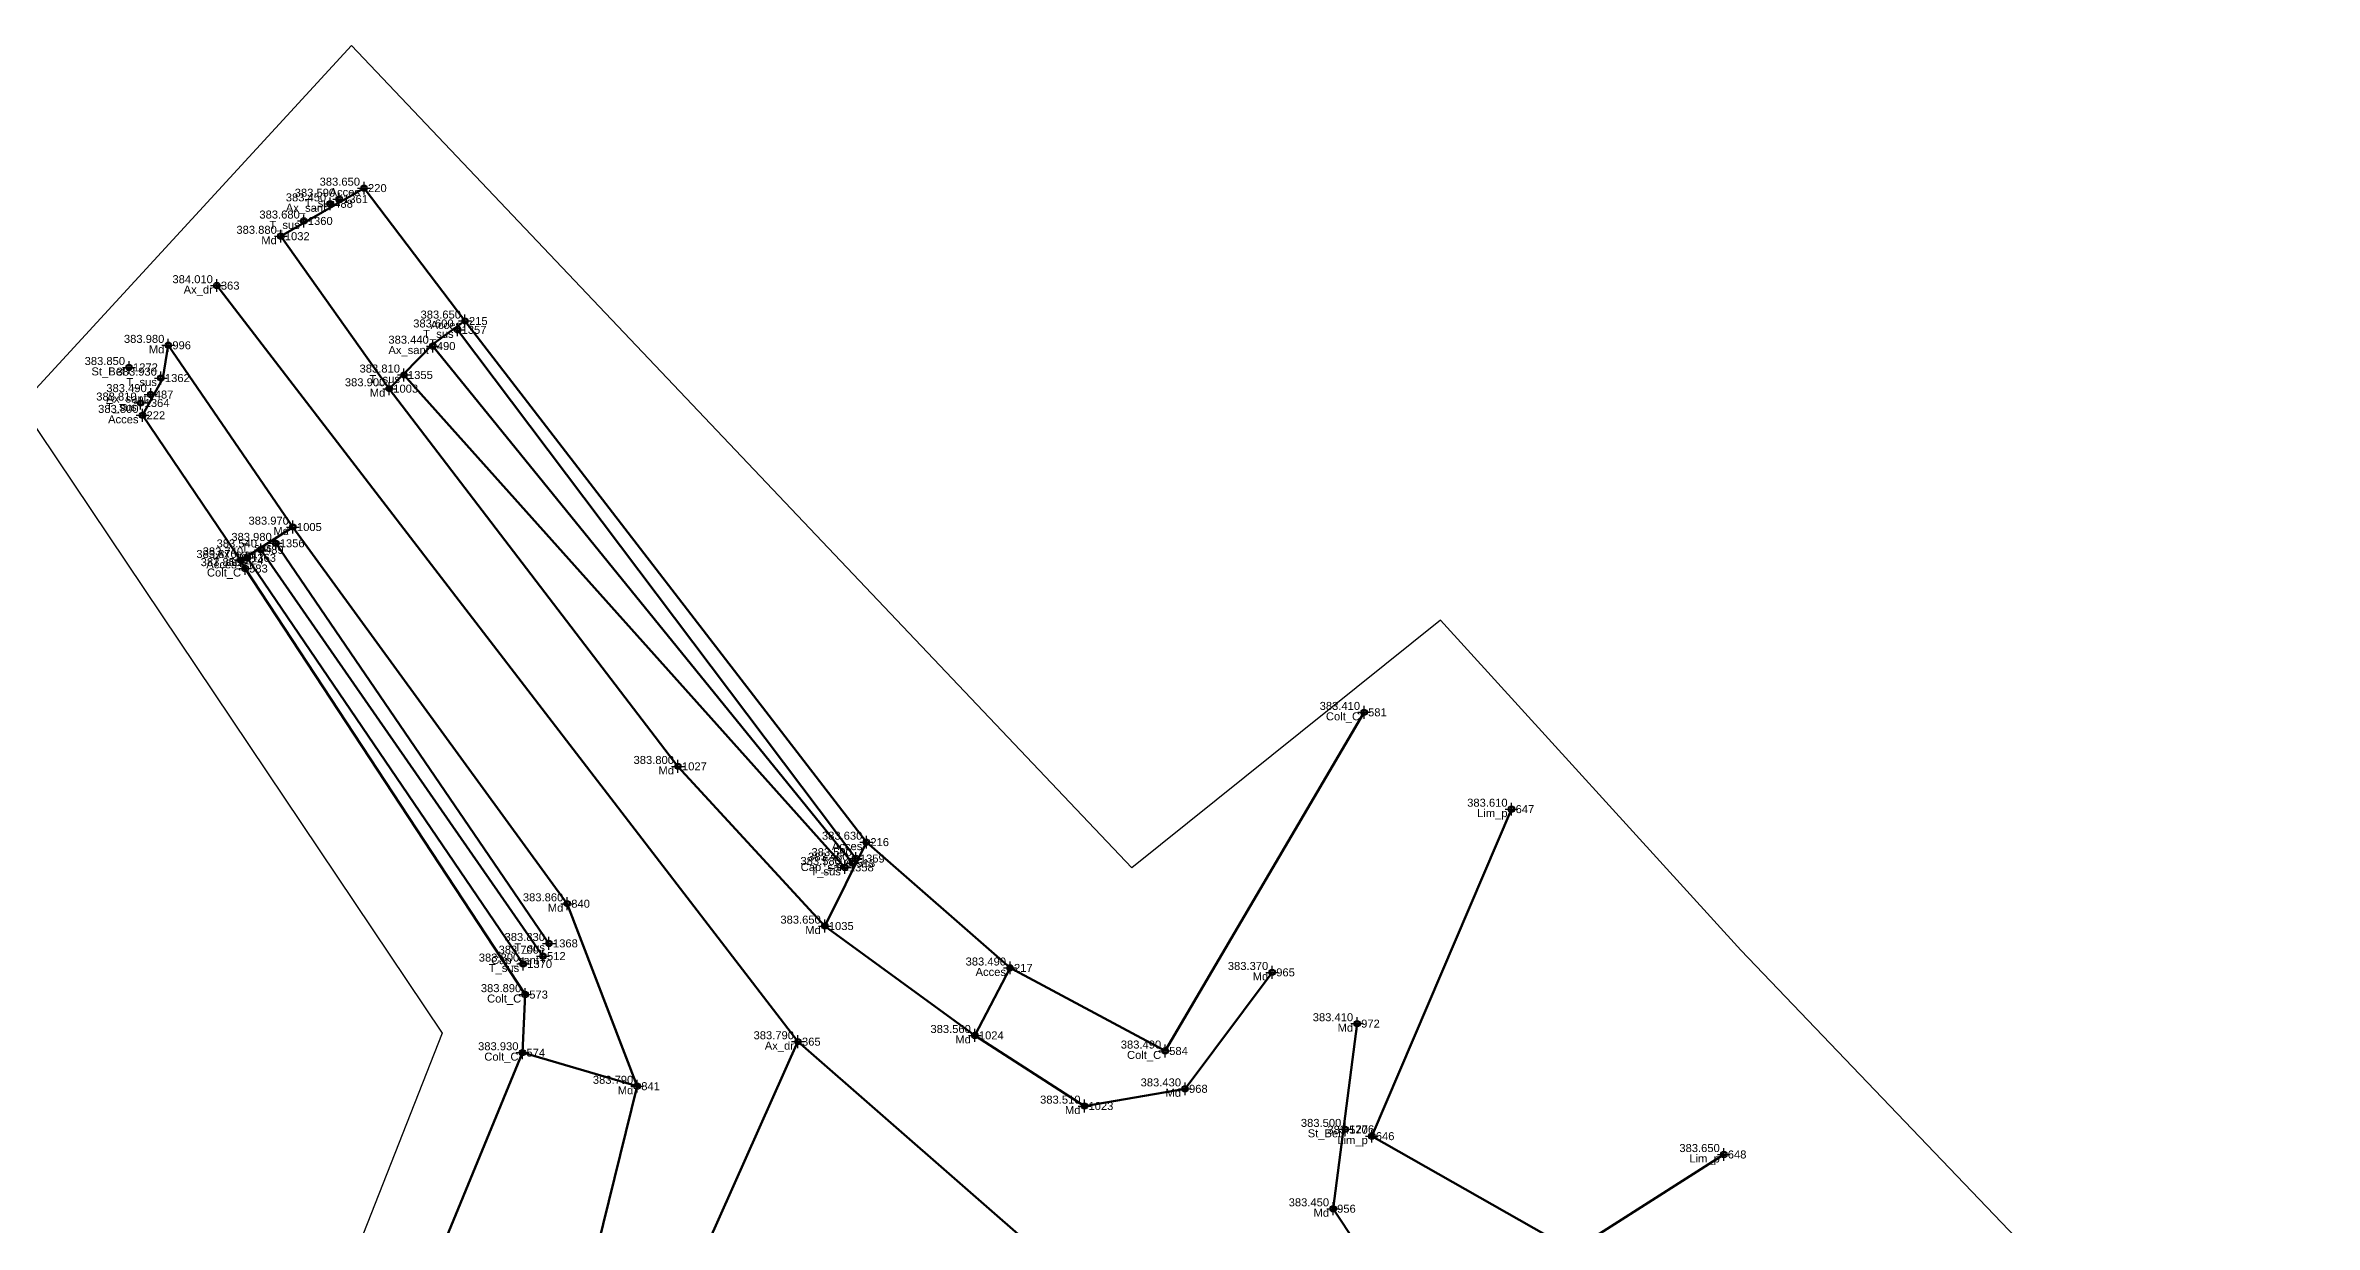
# Model space of a CAD drawing. Extents: x 396921 to 401273, y 555385 to 556691.
# Drawn here: x 401202.3 to 401273.1, y 556367.4 to 556404.3 of the extents above; entities that cross this region are included whole.
import ezdxf
from ezdxf.enums import TextEntityAlignment as Align

# ---------------------------------------------------------------- set-up
doc = ezdxf.new("R2010")
doc.units = 0
doc.header["$PDMODE"] = 34
doc.header["$PDSIZE"] = 0.2
for name, color, linetype in [('Boundary', 30, 'Continuous'), ('TOPO_CERC', 1, 'Continuous'), ('TOPO_CODE', 7, 'Continuous'), ('TOPO_ELEVATION', 7, 'Continuous'), ('TOPO_POINT_ID', 7, 'Continuous'), ('TOPO_POINTS', 7, 'Continuous'), ('TOPO_SYMBOL', 1, 'Continuous')]:
    doc.layers.add(name, color=color, linetype=linetype)
doc.layers.add('RO-LINES-LIN', color=7, linetype='Continuous', lineweight=25)
doc.styles.get("Standard").update_dxf_attribs({"font": 'arial.ttf'})

# ---------------------------------------------------------------- blocks, each defined once
blk = doc.blocks.new('PUNCTOPO')
at = {"layer": 'TOPO_CERC'}
blk.add_circle((0, 0), 0.25, dxfattribs=at)
at = {"layer": 'TOPO_SYMBOL'}
blk.add_point((0, 0), dxfattribs=at)

msp = doc.modelspace()

# ---------------------------------------------------------------- linework, layer by layer
at = {"layer": 'Boundary'}
msp.add_lwpolyline([(401151.531, 556238.095), (401199.518, 556296.225), (401208.504, 556292.043), (401222.442, 556298.757), (401217.992, 556315.021), (401273.141, 556357.297), (401255.219, 556376.018), (401245.835, 556386.323), (401236.195, 556378.584), (401211.811, 556404.268), (401201.487, 556393.032), (401214.641, 556373.423), (401203.161, 556344.231), (401187.604, 556316.352), (401175.09, 556295.456), (401169.171, 556289.109), (401165.846, 556283.138)], dxfattribs=at)
at = {"layer": 'RO-LINES-LIN', "lineweight": 100}
for points in [[(401212.993, 556393.548, 383.9), (401214.357, 556394.933, 383.747), (401215.358, 556395.662, 383.65), (401212.204, 556399.812, 383.65), (401209.605, 556398.309, 383.88)], [(401227.897, 556379.387, 383.63), (401215.358, 556395.662, 383.65), (401212.204, 556399.812, 383.65)], [(401240.577, 556375.32, 383.37), (401237.852, 556371.684, 383.43), (401234.712, 556371.146, 383.51), (401231.287, 556373.352, 383.56), (401226.599, 556376.767, 383.65), (401222.012, 556381.754, 383.8), (401212.993, 556393.548, 383.9), (401209.605, 556398.309, 383.88)], [(401246.421, 556355.104, 383.69), (401225.761, 556373.156, 383.79), (401207.607, 556396.767, 384.01)], [(401227.57, 556378.874, 383.59), (401215.128, 556395.385, 383.6)], [(401206.091, 556394.903, 383.98), (401209.983, 556389.227, 383.97), (401218.554, 556377.464, 383.86), (401220.74, 556371.765, 383.79), (401218.787, 556363.866, 383.81), (401213.564, 556351.32, 383.8), (401210.791, 556344.713, 383.81), (401209.058, 556340.462, 383.8), (401208.209, 556338.484, 383.86), (401204.02, 556327.379, 383.85), (401201.888, 556324.348, 383.88), (401198.751, 556319.278, 383.96), (401195.474, 556315.011, 384.02), (401187.23, 556304.24, 384.05), (401184.002, 556299.155, 384.12), (401179.435, 556292.903, 384.24), (401176.911, 556290.547, 384.27), (401173.167, 556290.93, 384.37)], [(401206.091, 556394.903, 383.98), (401205.922, 556393.862, 383.9), (401205.285, 556392.716, 383.8), (401208.354, 556388.186, 383.87), (401209.983, 556389.227, 383.97)], [(401214.353, 556394.879, 383.44), (401227.466, 556378.734, 383.45)], [(401227.226, 556378.598, 383.58), (401213.452, 556393.976, 383.81)], [(401208.354, 556388.186, 383.87), (401208.489, 556387.931, 383.85), (401208.489, 556387.931, 383.85)], [(401217.177, 556375.582, 383.8), (401208.552, 556388.266, 383.74)], [(401208.985, 556388.516, 383.54), (401217.795, 556375.828, 383.7)], [(401217.982, 556376.225, 383.83), (401209.447, 556388.719, 383.98)], [(401208.489, 556387.931, 383.85), (401217.241, 556374.627, 383.89), (401217.155, 556372.813, 383.93)], [(401243.446, 556383.441, 383.41), (401237.233, 556372.866, 383.49), (401232.385, 556375.459, 383.49), (401227.897, 556379.387, 383.63)], [(401248.054, 556380.418, 383.61), (401243.687, 556370.206, 383.57)], [(401231.287, 556373.352, 383.56), (401232.385, 556375.459, 383.49), (401227.897, 556379.387, 383.63), (401226.599, 556376.767, 383.65)], [(401255.586, 556366.053, 383.33), (401251.247, 556362.781, 383.39), (401247.981, 556363.147, 383.35), (401244.676, 556364.625, 383.4), (401242.478, 556367.939, 383.45), (401243.23, 556373.719, 383.41)], [(401225.761, 556373.156, 383.79), (401216.085, 556351.497, 383.8), (401209.897, 556337.083, 383.87), (401203.299, 556320.181, 384.05), (401179.94, 556287.283, 384.42), (401153.228, 556254.978, 385.07), (401124.473, 556222.302, 385.73), (401086.722, 556181.654, 386.25), (401069.118, 556159.764, 386.97), (401036.302, 556112.167, 387.92), (401016.12, 556087.044, 388.06), (400978.164, 556050.801, 388.45), (400956.927, 556025.769, 388.5), (400940.861, 555996.772, 388.66), (400933.878, 555973.712, 388.83), (400927.98, 555941.206, 388.98), (400926.358, 555917.661, 389.16), (400924.894, 555909.885, 389.28)], [(401220.74, 556371.765, 383.79), (401217.155, 556372.813, 383.93), (401214.71, 556366.872, 383.89), (401218.787, 556363.866, 383.81)], [(401243.687, 556370.206, 383.57), (401249.983, 556366.634, 383.49), (401254.683, 556369.633, 383.65)]]:
    msp.add_polyline3d(points, dxfattribs=at)

# ---------------------------------------------------------------- block references
at = {"layer": 'TOPO_POINTS'}
ref = msp.add_blockref('PUNCTOPO', (401211.148, 556399.322, 383.45), dxfattribs=dict(at, xscale=0.25, yscale=0.25, zscale=0.25))
ref.add_attrib('POINT', '488', dxfattribs={"layer": 'TOPO_POINT_ID', "height": 0.25}).set_placement((401211.273, 556399.322, 383.45), align=Align.MIDDLE_LEFT)
ref.add_attrib('ELEVATION', '383.450', dxfattribs={"layer": 'TOPO_ELEVATION', "height": 0.25}).set_placement((401211.023, 556399.322, 383.45), align=Align.BOTTOM_RIGHT)
ref.add_attrib('CODE', 'Ax_sant', dxfattribs={"layer": 'TOPO_CODE', "height": 0.25}).set_placement((401211.023, 556399.322, 383.45), align=Align.TOP_RIGHT)
ref = msp.add_blockref('PUNCTOPO', (401211.427, 556399.467, 383.59), dxfattribs=dict(at, xscale=0.25, yscale=0.25, zscale=0.25))
ref.add_attrib('POINT', '1361', dxfattribs={"layer": 'TOPO_POINT_ID', "height": 0.25}).set_placement((401211.552, 556399.467, 383.59), align=Align.MIDDLE_LEFT)
ref.add_attrib('ELEVATION', '383.590', dxfattribs={"layer": 'TOPO_ELEVATION', "height": 0.25}).set_placement((401211.302, 556399.467, 383.59), align=Align.BOTTOM_RIGHT)
ref.add_attrib('CODE', 'T_sus', dxfattribs={"layer": 'TOPO_CODE', "height": 0.25}).set_placement((401211.302, 556399.467, 383.59), align=Align.TOP_RIGHT)
ref = msp.add_blockref('PUNCTOPO', (401212.204, 556399.812, 383.65), dxfattribs=dict(at, xscale=0.25, yscale=0.25, zscale=0.25))
ref.add_attrib('POINT', '220', dxfattribs={"layer": 'TOPO_POINT_ID', "height": 0.25}).set_placement((401212.329, 556399.812, 383.65), align=Align.MIDDLE_LEFT)
ref.add_attrib('ELEVATION', '383.650', dxfattribs={"layer": 'TOPO_ELEVATION', "height": 0.25}).set_placement((401212.079, 556399.812, 383.65), align=Align.BOTTOM_RIGHT)
ref.add_attrib('CODE', 'Acces', dxfattribs={"layer": 'TOPO_CODE', "height": 0.25}).set_placement((401212.079, 556399.812, 383.65), align=Align.TOP_RIGHT)
ref = msp.add_blockref('PUNCTOPO', (401210.323, 556398.786, 383.68), dxfattribs=dict(at, xscale=0.25, yscale=0.25, zscale=0.25))
ref.add_attrib('POINT', '1360', dxfattribs={"layer": 'TOPO_POINT_ID', "height": 0.25}).set_placement((401210.448, 556398.786, 383.68), align=Align.MIDDLE_LEFT)
ref.add_attrib('ELEVATION', '383.680', dxfattribs={"layer": 'TOPO_ELEVATION', "height": 0.25}).set_placement((401210.198, 556398.786, 383.68), align=Align.BOTTOM_RIGHT)
ref.add_attrib('CODE', 'T_sus', dxfattribs={"layer": 'TOPO_CODE', "height": 0.25}).set_placement((401210.198, 556398.786, 383.68), align=Align.TOP_RIGHT)
ref = msp.add_blockref('PUNCTOPO', (401209.605, 556398.309, 383.88), dxfattribs=dict(at, xscale=0.25, yscale=0.25, zscale=0.25))
ref.add_attrib('POINT', '1032', dxfattribs={"layer": 'TOPO_POINT_ID', "height": 0.25}).set_placement((401209.73, 556398.309, 383.88), align=Align.MIDDLE_LEFT)
ref.add_attrib('ELEVATION', '383.880', dxfattribs={"layer": 'TOPO_ELEVATION', "height": 0.25}).set_placement((401209.48, 556398.309, 383.88), align=Align.BOTTOM_RIGHT)
ref.add_attrib('CODE', 'Md', dxfattribs={"layer": 'TOPO_CODE', "height": 0.25}).set_placement((401209.48, 556398.309, 383.88), align=Align.TOP_RIGHT)
ref = msp.add_blockref('PUNCTOPO', (401207.607, 556396.767, 384.01), dxfattribs=dict(at, xscale=0.25, yscale=0.25, zscale=0.25))
ref.add_attrib('POINT', '363', dxfattribs={"layer": 'TOPO_POINT_ID', "height": 0.25}).set_placement((401207.732, 556396.767, 384.01), align=Align.MIDDLE_LEFT)
ref.add_attrib('ELEVATION', '384.010', dxfattribs={"layer": 'TOPO_ELEVATION', "height": 0.25}).set_placement((401207.482, 556396.767, 384.01), align=Align.BOTTOM_RIGHT)
ref.add_attrib('CODE', 'Ax_dr', dxfattribs={"layer": 'TOPO_CODE', "height": 0.25}).set_placement((401207.482, 556396.767, 384.01), align=Align.TOP_RIGHT)
ref = msp.add_blockref('PUNCTOPO', (401215.358, 556395.662, 383.65), dxfattribs=dict(at, xscale=0.25, yscale=0.25, zscale=0.25))
ref.add_attrib('POINT', '215', dxfattribs={"layer": 'TOPO_POINT_ID', "height": 0.25}).set_placement((401215.483, 556395.662, 383.65), align=Align.MIDDLE_LEFT)
ref.add_attrib('ELEVATION', '383.650', dxfattribs={"layer": 'TOPO_ELEVATION', "height": 0.25}).set_placement((401215.233, 556395.662, 383.65), align=Align.BOTTOM_RIGHT)
ref.add_attrib('CODE', 'Acces', dxfattribs={"layer": 'TOPO_CODE', "height": 0.25}).set_placement((401215.233, 556395.662, 383.65), align=Align.TOP_RIGHT)
ref = msp.add_blockref('PUNCTOPO', (401206.091, 556394.903, 383.98), dxfattribs=dict(at, xscale=0.25, yscale=0.25, zscale=0.25))
ref.add_attrib('POINT', '996', dxfattribs={"layer": 'TOPO_POINT_ID', "height": 0.25}).set_placement((401206.216, 556394.903, 383.98), align=Align.MIDDLE_LEFT)
ref.add_attrib('ELEVATION', '383.980', dxfattribs={"layer": 'TOPO_ELEVATION', "height": 0.25}).set_placement((401205.966, 556394.903, 383.98), align=Align.BOTTOM_RIGHT)
ref.add_attrib('CODE', 'Md', dxfattribs={"layer": 'TOPO_CODE', "height": 0.25}).set_placement((401205.966, 556394.903, 383.98), align=Align.TOP_RIGHT)
ref = msp.add_blockref('PUNCTOPO', (401215.128, 556395.385, 383.6), dxfattribs=dict(at, xscale=0.25, yscale=0.25, zscale=0.25))
ref.add_attrib('POINT', '1357', dxfattribs={"layer": 'TOPO_POINT_ID', "height": 0.25}).set_placement((401215.253, 556395.385, 383.6), align=Align.MIDDLE_LEFT)
ref.add_attrib('ELEVATION', '383.600', dxfattribs={"layer": 'TOPO_ELEVATION', "height": 0.25}).set_placement((401215.003, 556395.385, 383.6), align=Align.BOTTOM_RIGHT)
ref.add_attrib('CODE', 'T_sus', dxfattribs={"layer": 'TOPO_CODE', "height": 0.25}).set_placement((401215.003, 556395.385, 383.6), align=Align.TOP_RIGHT)
ref = msp.add_blockref('PUNCTOPO', (401204.863, 556394.212, 383.85), dxfattribs=dict(at, xscale=0.25, yscale=0.25, zscale=0.25))
ref.add_attrib('POINT', '1272', dxfattribs={"layer": 'TOPO_POINT_ID', "height": 0.25}).set_placement((401204.988, 556394.212, 383.85), align=Align.MIDDLE_LEFT)
ref.add_attrib('ELEVATION', '383.850', dxfattribs={"layer": 'TOPO_ELEVATION', "height": 0.25}).set_placement((401204.738, 556394.212, 383.85), align=Align.BOTTOM_RIGHT)
ref.add_attrib('CODE', 'St_Bet', dxfattribs={"layer": 'TOPO_CODE', "height": 0.25}).set_placement((401204.738, 556394.212, 383.85), align=Align.TOP_RIGHT)
ref = msp.add_blockref('PUNCTOPO', (401214.353, 556394.879, 383.44), dxfattribs=dict(at, xscale=0.25, yscale=0.25, zscale=0.25))
ref.add_attrib('POINT', '490', dxfattribs={"layer": 'TOPO_POINT_ID', "height": 0.25}).set_placement((401214.478, 556394.879, 383.44), align=Align.MIDDLE_LEFT)
ref.add_attrib('ELEVATION', '383.440', dxfattribs={"layer": 'TOPO_ELEVATION', "height": 0.25}).set_placement((401214.228, 556394.879, 383.44), align=Align.BOTTOM_RIGHT)
ref.add_attrib('CODE', 'Ax_sant', dxfattribs={"layer": 'TOPO_CODE', "height": 0.25}).set_placement((401214.228, 556394.879, 383.44), align=Align.TOP_RIGHT)
ref = msp.add_blockref('PUNCTOPO', (401205.859, 556393.88, 383.93), dxfattribs=dict(at, xscale=0.25, yscale=0.25, zscale=0.25))
ref.add_attrib('POINT', '1362', dxfattribs={"layer": 'TOPO_POINT_ID', "height": 0.25}).set_placement((401205.984, 556393.88, 383.93), align=Align.MIDDLE_LEFT)
ref.add_attrib('ELEVATION', '383.930', dxfattribs={"layer": 'TOPO_ELEVATION', "height": 0.25}).set_placement((401205.734, 556393.88, 383.93), align=Align.BOTTOM_RIGHT)
ref.add_attrib('CODE', 'T_sus', dxfattribs={"layer": 'TOPO_CODE', "height": 0.25}).set_placement((401205.734, 556393.88, 383.93), align=Align.TOP_RIGHT)
ref = msp.add_blockref('PUNCTOPO', (401212.993, 556393.548, 383.9), dxfattribs=dict(at, xscale=0.25, yscale=0.25, zscale=0.25))
ref.add_attrib('POINT', '1003', dxfattribs={"layer": 'TOPO_POINT_ID', "height": 0.25}).set_placement((401213.118, 556393.548, 383.9), align=Align.MIDDLE_LEFT)
ref.add_attrib('ELEVATION', '383.900', dxfattribs={"layer": 'TOPO_ELEVATION', "height": 0.25}).set_placement((401212.868, 556393.548, 383.9), align=Align.BOTTOM_RIGHT)
ref.add_attrib('CODE', 'Md', dxfattribs={"layer": 'TOPO_CODE', "height": 0.25}).set_placement((401212.868, 556393.548, 383.9), align=Align.TOP_RIGHT)
ref = msp.add_blockref('PUNCTOPO', (401213.452, 556393.976, 383.81), dxfattribs=dict(at, xscale=0.25, yscale=0.25, zscale=0.25))
ref.add_attrib('POINT', '1355', dxfattribs={"layer": 'TOPO_POINT_ID', "height": 0.25}).set_placement((401213.577, 556393.976, 383.81), align=Align.MIDDLE_LEFT)
ref.add_attrib('ELEVATION', '383.810', dxfattribs={"layer": 'TOPO_ELEVATION', "height": 0.25}).set_placement((401213.327, 556393.976, 383.81), align=Align.BOTTOM_RIGHT)
ref.add_attrib('CODE', 'T_sus', dxfattribs={"layer": 'TOPO_CODE', "height": 0.25}).set_placement((401213.327, 556393.976, 383.81), align=Align.TOP_RIGHT)
ref = msp.add_blockref('PUNCTOPO', (401205.226, 556393.102, 383.81), dxfattribs=dict(at, xscale=0.25, yscale=0.25, zscale=0.25))
ref.add_attrib('POINT', '1364', dxfattribs={"layer": 'TOPO_POINT_ID', "height": 0.25}).set_placement((401205.351, 556393.102, 383.81), align=Align.MIDDLE_LEFT)
ref.add_attrib('ELEVATION', '383.810', dxfattribs={"layer": 'TOPO_ELEVATION', "height": 0.25}).set_placement((401205.101, 556393.102, 383.81), align=Align.BOTTOM_RIGHT)
ref.add_attrib('CODE', 'T_sus', dxfattribs={"layer": 'TOPO_CODE', "height": 0.25}).set_placement((401205.101, 556393.102, 383.81), align=Align.TOP_RIGHT)
ref = msp.add_blockref('PUNCTOPO', (401205.541, 556393.365, 383.49), dxfattribs=dict(at, xscale=0.25, yscale=0.25, zscale=0.25))
ref.add_attrib('POINT', '487', dxfattribs={"layer": 'TOPO_POINT_ID', "height": 0.25}).set_placement((401205.666, 556393.365, 383.49), align=Align.MIDDLE_LEFT)
ref.add_attrib('ELEVATION', '383.490', dxfattribs={"layer": 'TOPO_ELEVATION', "height": 0.25}).set_placement((401205.416, 556393.365, 383.49), align=Align.BOTTOM_RIGHT)
ref.add_attrib('CODE', 'Ax_sant', dxfattribs={"layer": 'TOPO_CODE', "height": 0.25}).set_placement((401205.416, 556393.365, 383.49), align=Align.TOP_RIGHT)
ref = msp.add_blockref('PUNCTOPO', (401205.285, 556392.716, 383.8), dxfattribs=dict(at, xscale=0.25, yscale=0.25, zscale=0.25))
ref.add_attrib('POINT', '222', dxfattribs={"layer": 'TOPO_POINT_ID', "height": 0.25}).set_placement((401205.41, 556392.716, 383.8), align=Align.MIDDLE_LEFT)
ref.add_attrib('ELEVATION', '383.800', dxfattribs={"layer": 'TOPO_ELEVATION', "height": 0.25}).set_placement((401205.16, 556392.716, 383.8), align=Align.BOTTOM_RIGHT)
ref.add_attrib('CODE', 'Acces', dxfattribs={"layer": 'TOPO_CODE', "height": 0.25}).set_placement((401205.16, 556392.716, 383.8), align=Align.TOP_RIGHT)
ref = msp.add_blockref('PUNCTOPO', (401209.983, 556389.227, 383.97), dxfattribs=dict(at, xscale=0.25, yscale=0.25, zscale=0.25))
ref.add_attrib('POINT', '1005', dxfattribs={"layer": 'TOPO_POINT_ID', "height": 0.25}).set_placement((401210.108, 556389.227, 383.97), align=Align.MIDDLE_LEFT)
ref.add_attrib('ELEVATION', '383.970', dxfattribs={"layer": 'TOPO_ELEVATION', "height": 0.25}).set_placement((401209.858, 556389.227, 383.97), align=Align.BOTTOM_RIGHT)
ref.add_attrib('CODE', 'Md', dxfattribs={"layer": 'TOPO_CODE', "height": 0.25}).set_placement((401209.858, 556389.227, 383.97), align=Align.TOP_RIGHT)
ref = msp.add_blockref('PUNCTOPO', (401209.447, 556388.719, 383.98), dxfattribs=dict(at, xscale=0.25, yscale=0.25, zscale=0.25))
ref.add_attrib('POINT', '1356', dxfattribs={"layer": 'TOPO_POINT_ID', "height": 0.25}).set_placement((401209.572, 556388.719, 383.98), align=Align.MIDDLE_LEFT)
ref.add_attrib('ELEVATION', '383.980', dxfattribs={"layer": 'TOPO_ELEVATION', "height": 0.25}).set_placement((401209.322, 556388.719, 383.98), align=Align.BOTTOM_RIGHT)
ref.add_attrib('CODE', 'T_sus', dxfattribs={"layer": 'TOPO_CODE', "height": 0.25}).set_placement((401209.322, 556388.719, 383.98), align=Align.TOP_RIGHT)
ref = msp.add_blockref('PUNCTOPO', (401208.354, 556388.186, 383.87), dxfattribs=dict(at, xscale=0.25, yscale=0.25, zscale=0.25))
ref.add_attrib('POINT', '224', dxfattribs={"layer": 'TOPO_POINT_ID', "height": 0.25}).set_placement((401208.479, 556388.186, 383.87), align=Align.MIDDLE_LEFT)
ref.add_attrib('ELEVATION', '383.870', dxfattribs={"layer": 'TOPO_ELEVATION', "height": 0.25}).set_placement((401208.229, 556388.186, 383.87), align=Align.BOTTOM_RIGHT)
ref.add_attrib('CODE', 'Acces', dxfattribs={"layer": 'TOPO_CODE', "height": 0.25}).set_placement((401208.229, 556388.186, 383.87), align=Align.TOP_RIGHT)
ref = msp.add_blockref('PUNCTOPO', (401208.489, 556387.931, 383.85), dxfattribs=dict(at, xscale=0.25, yscale=0.25, zscale=0.25))
ref.add_attrib('POINT', '583', dxfattribs={"layer": 'TOPO_POINT_ID', "height": 0.25}).set_placement((401208.614, 556387.931, 383.85), align=Align.MIDDLE_LEFT)
ref.add_attrib('ELEVATION', '383.850', dxfattribs={"layer": 'TOPO_ELEVATION', "height": 0.25}).set_placement((401208.364, 556387.931, 383.85), align=Align.BOTTOM_RIGHT)
ref.add_attrib('CODE', 'Colt_C', dxfattribs={"layer": 'TOPO_CODE', "height": 0.25}).set_placement((401208.364, 556387.931, 383.85), align=Align.TOP_RIGHT)
ref = msp.add_blockref('PUNCTOPO', (401208.552, 556388.266, 383.74), dxfattribs=dict(at, xscale=0.25, yscale=0.25, zscale=0.25))
ref.add_attrib('POINT', '1363', dxfattribs={"layer": 'TOPO_POINT_ID', "height": 0.25}).set_placement((401208.677, 556388.266, 383.74), align=Align.MIDDLE_LEFT)
ref.add_attrib('ELEVATION', '383.740', dxfattribs={"layer": 'TOPO_ELEVATION', "height": 0.25}).set_placement((401208.427, 556388.266, 383.74), align=Align.BOTTOM_RIGHT)
ref.add_attrib('CODE', 'T_sus', dxfattribs={"layer": 'TOPO_CODE', "height": 0.25}).set_placement((401208.427, 556388.266, 383.74), align=Align.TOP_RIGHT)
ref = msp.add_blockref('PUNCTOPO', (401208.985, 556388.516, 383.54), dxfattribs=dict(at, xscale=0.25, yscale=0.25, zscale=0.25))
ref.add_attrib('POINT', '489', dxfattribs={"layer": 'TOPO_POINT_ID', "height": 0.25}).set_placement((401209.11, 556388.516, 383.54), align=Align.MIDDLE_LEFT)
ref.add_attrib('ELEVATION', '383.540', dxfattribs={"layer": 'TOPO_ELEVATION', "height": 0.25}).set_placement((401208.86, 556388.516, 383.54), align=Align.BOTTOM_RIGHT)
ref.add_attrib('CODE', 'Ax_sant', dxfattribs={"layer": 'TOPO_CODE', "height": 0.25}).set_placement((401208.86, 556388.516, 383.54), align=Align.TOP_RIGHT)
ref = msp.add_blockref('PUNCTOPO', (401243.446, 556383.441, 383.41), dxfattribs=dict(at, xscale=0.25, yscale=0.25, zscale=0.25))
ref.add_attrib('POINT', '581', dxfattribs={"layer": 'TOPO_POINT_ID', "height": 0.25}).set_placement((401243.571, 556383.441, 383.41), align=Align.MIDDLE_LEFT)
ref.add_attrib('ELEVATION', '383.410', dxfattribs={"layer": 'TOPO_ELEVATION', "height": 0.25}).set_placement((401243.321, 556383.441, 383.41), align=Align.BOTTOM_RIGHT)
ref.add_attrib('CODE', 'Colt_C', dxfattribs={"layer": 'TOPO_CODE', "height": 0.25}).set_placement((401243.321, 556383.441, 383.41), align=Align.TOP_RIGHT)
ref = msp.add_blockref('PUNCTOPO', (401222.012, 556381.754, 383.8), dxfattribs=dict(at, xscale=0.25, yscale=0.25, zscale=0.25))
ref.add_attrib('POINT', '1027', dxfattribs={"layer": 'TOPO_POINT_ID', "height": 0.25}).set_placement((401222.137, 556381.754, 383.8), align=Align.MIDDLE_LEFT)
ref.add_attrib('ELEVATION', '383.800', dxfattribs={"layer": 'TOPO_ELEVATION', "height": 0.25}).set_placement((401221.887, 556381.754, 383.8), align=Align.BOTTOM_RIGHT)
ref.add_attrib('CODE', 'Md', dxfattribs={"layer": 'TOPO_CODE', "height": 0.25}).set_placement((401221.887, 556381.754, 383.8), align=Align.TOP_RIGHT)
ref = msp.add_blockref('PUNCTOPO', (401248.054, 556380.418, 383.61), dxfattribs=dict(at, xscale=0.25, yscale=0.25, zscale=0.25))
ref.add_attrib('POINT', '647', dxfattribs={"layer": 'TOPO_POINT_ID', "height": 0.25}).set_placement((401248.179, 556380.418, 383.61), align=Align.MIDDLE_LEFT)
ref.add_attrib('ELEVATION', '383.610', dxfattribs={"layer": 'TOPO_ELEVATION', "height": 0.25}).set_placement((401247.929, 556380.418, 383.61), align=Align.BOTTOM_RIGHT)
ref.add_attrib('CODE', 'Lim_p', dxfattribs={"layer": 'TOPO_CODE', "height": 0.25}).set_placement((401247.929, 556380.418, 383.61), align=Align.TOP_RIGHT)
ref = msp.add_blockref('PUNCTOPO', (401227.897, 556379.387, 383.63), dxfattribs=dict(at, xscale=0.25, yscale=0.25, zscale=0.25))
ref.add_attrib('POINT', '216', dxfattribs={"layer": 'TOPO_POINT_ID', "height": 0.25}).set_placement((401228.022, 556379.387, 383.63), align=Align.MIDDLE_LEFT)
ref.add_attrib('ELEVATION', '383.630', dxfattribs={"layer": 'TOPO_ELEVATION', "height": 0.25}).set_placement((401227.772, 556379.387, 383.63), align=Align.BOTTOM_RIGHT)
ref.add_attrib('CODE', 'Acces', dxfattribs={"layer": 'TOPO_CODE', "height": 0.25}).set_placement((401227.772, 556379.387, 383.63), align=Align.TOP_RIGHT)
ref = msp.add_blockref('PUNCTOPO', (401227.226, 556378.598, 383.58), dxfattribs=dict(at, xscale=0.25, yscale=0.25, zscale=0.25))
ref.add_attrib('POINT', '1358', dxfattribs={"layer": 'TOPO_POINT_ID', "height": 0.25}).set_placement((401227.351, 556378.598, 383.58), align=Align.MIDDLE_LEFT)
ref.add_attrib('ELEVATION', '383.580', dxfattribs={"layer": 'TOPO_ELEVATION', "height": 0.25}).set_placement((401227.101, 556378.598, 383.58), align=Align.BOTTOM_RIGHT)
ref.add_attrib('CODE', 'T_sus', dxfattribs={"layer": 'TOPO_CODE', "height": 0.25}).set_placement((401227.101, 556378.598, 383.58), align=Align.TOP_RIGHT)
ref = msp.add_blockref('PUNCTOPO', (401227.466, 556378.734, 383.45), dxfattribs=dict(at, xscale=0.25, yscale=0.25, zscale=0.25))
ref.add_attrib('POINT', '513', dxfattribs={"layer": 'TOPO_POINT_ID', "height": 0.25}).set_placement((401227.591, 556378.734, 383.45), align=Align.MIDDLE_LEFT)
ref.add_attrib('ELEVATION', '383.450', dxfattribs={"layer": 'TOPO_ELEVATION', "height": 0.25}).set_placement((401227.341, 556378.734, 383.45), align=Align.BOTTOM_RIGHT)
ref.add_attrib('CODE', 'Cap_sant', dxfattribs={"layer": 'TOPO_CODE', "height": 0.25}).set_placement((401227.341, 556378.734, 383.45), align=Align.TOP_RIGHT)
ref = msp.add_blockref('PUNCTOPO', (401227.57, 556378.874, 383.59), dxfattribs=dict(at, xscale=0.25, yscale=0.25, zscale=0.25))
ref.add_attrib('POINT', '1359', dxfattribs={"layer": 'TOPO_POINT_ID', "height": 0.25}).set_placement((401227.695, 556378.874, 383.59), align=Align.MIDDLE_LEFT)
ref.add_attrib('ELEVATION', '383.590', dxfattribs={"layer": 'TOPO_ELEVATION', "height": 0.25}).set_placement((401227.445, 556378.874, 383.59), align=Align.BOTTOM_RIGHT)
ref.add_attrib('CODE', 'T_sus', dxfattribs={"layer": 'TOPO_CODE', "height": 0.25}).set_placement((401227.445, 556378.874, 383.59), align=Align.TOP_RIGHT)
ref = msp.add_blockref('PUNCTOPO', (401218.554, 556377.464, 383.86), dxfattribs=dict(at, xscale=0.25, yscale=0.25, zscale=0.25))
ref.add_attrib('POINT', '840', dxfattribs={"layer": 'TOPO_POINT_ID', "height": 0.25}).set_placement((401218.679, 556377.464, 383.86), align=Align.MIDDLE_LEFT)
ref.add_attrib('ELEVATION', '383.860', dxfattribs={"layer": 'TOPO_ELEVATION', "height": 0.25}).set_placement((401218.429, 556377.464, 383.86), align=Align.BOTTOM_RIGHT)
ref.add_attrib('CODE', 'Md', dxfattribs={"layer": 'TOPO_CODE', "height": 0.25}).set_placement((401218.429, 556377.464, 383.86), align=Align.TOP_RIGHT)
ref = msp.add_blockref('PUNCTOPO', (401226.599, 556376.767, 383.65), dxfattribs=dict(at, xscale=0.25, yscale=0.25, zscale=0.25))
ref.add_attrib('POINT', '1035', dxfattribs={"layer": 'TOPO_POINT_ID', "height": 0.25}).set_placement((401226.724, 556376.767, 383.65), align=Align.MIDDLE_LEFT)
ref.add_attrib('ELEVATION', '383.650', dxfattribs={"layer": 'TOPO_ELEVATION', "height": 0.25}).set_placement((401226.474, 556376.767, 383.65), align=Align.BOTTOM_RIGHT)
ref.add_attrib('CODE', 'Md', dxfattribs={"layer": 'TOPO_CODE', "height": 0.25}).set_placement((401226.474, 556376.767, 383.65), align=Align.TOP_RIGHT)
ref = msp.add_blockref('PUNCTOPO', (401217.795, 556375.828, 383.7), dxfattribs=dict(at, xscale=0.25, yscale=0.25, zscale=0.25))
ref.add_attrib('POINT', '512', dxfattribs={"layer": 'TOPO_POINT_ID', "height": 0.25}).set_placement((401217.92, 556375.828, 383.7), align=Align.MIDDLE_LEFT)
ref.add_attrib('ELEVATION', '383.700', dxfattribs={"layer": 'TOPO_ELEVATION', "height": 0.25}).set_placement((401217.67, 556375.828, 383.7), align=Align.BOTTOM_RIGHT)
ref.add_attrib('CODE', 'Cap_sant', dxfattribs={"layer": 'TOPO_CODE', "height": 0.25}).set_placement((401217.67, 556375.828, 383.7), align=Align.TOP_RIGHT)
ref = msp.add_blockref('PUNCTOPO', (401217.982, 556376.225, 383.83), dxfattribs=dict(at, xscale=0.25, yscale=0.25, zscale=0.25))
ref.add_attrib('POINT', '1368', dxfattribs={"layer": 'TOPO_POINT_ID', "height": 0.25}).set_placement((401218.107, 556376.225, 383.83), align=Align.MIDDLE_LEFT)
ref.add_attrib('ELEVATION', '383.830', dxfattribs={"layer": 'TOPO_ELEVATION', "height": 0.25}).set_placement((401217.857, 556376.225, 383.83), align=Align.BOTTOM_RIGHT)
ref.add_attrib('CODE', 'T_sus', dxfattribs={"layer": 'TOPO_CODE', "height": 0.25}).set_placement((401217.857, 556376.225, 383.83), align=Align.TOP_RIGHT)
ref = msp.add_blockref('PUNCTOPO', (401217.177, 556375.582, 383.8), dxfattribs=dict(at, xscale=0.25, yscale=0.25, zscale=0.25))
ref.add_attrib('POINT', '1370', dxfattribs={"layer": 'TOPO_POINT_ID', "height": 0.25}).set_placement((401217.302, 556375.582, 383.8), align=Align.MIDDLE_LEFT)
ref.add_attrib('ELEVATION', '383.800', dxfattribs={"layer": 'TOPO_ELEVATION', "height": 0.25}).set_placement((401217.052, 556375.582, 383.8), align=Align.BOTTOM_RIGHT)
ref.add_attrib('CODE', 'T_sus', dxfattribs={"layer": 'TOPO_CODE', "height": 0.25}).set_placement((401217.052, 556375.582, 383.8), align=Align.TOP_RIGHT)
ref = msp.add_blockref('PUNCTOPO', (401232.385, 556375.459, 383.49), dxfattribs=dict(at, xscale=0.25, yscale=0.25, zscale=0.25))
ref.add_attrib('POINT', '217', dxfattribs={"layer": 'TOPO_POINT_ID', "height": 0.25}).set_placement((401232.51, 556375.459, 383.49), align=Align.MIDDLE_LEFT)
ref.add_attrib('ELEVATION', '383.490', dxfattribs={"layer": 'TOPO_ELEVATION', "height": 0.25}).set_placement((401232.26, 556375.459, 383.49), align=Align.BOTTOM_RIGHT)
ref.add_attrib('CODE', 'Acces', dxfattribs={"layer": 'TOPO_CODE', "height": 0.25}).set_placement((401232.26, 556375.459, 383.49), align=Align.TOP_RIGHT)
ref = msp.add_blockref('PUNCTOPO', (401240.577, 556375.32, 383.37), dxfattribs=dict(at, xscale=0.25, yscale=0.25, zscale=0.25))
ref.add_attrib('POINT', '965', dxfattribs={"layer": 'TOPO_POINT_ID', "height": 0.25}).set_placement((401240.702, 556375.32, 383.37), align=Align.MIDDLE_LEFT)
ref.add_attrib('ELEVATION', '383.370', dxfattribs={"layer": 'TOPO_ELEVATION', "height": 0.25}).set_placement((401240.452, 556375.32, 383.37), align=Align.BOTTOM_RIGHT)
ref.add_attrib('CODE', 'Md', dxfattribs={"layer": 'TOPO_CODE', "height": 0.25}).set_placement((401240.452, 556375.32, 383.37), align=Align.TOP_RIGHT)
ref = msp.add_blockref('PUNCTOPO', (401217.241, 556374.627, 383.89), dxfattribs=dict(at, xscale=0.25, yscale=0.25, zscale=0.25))
ref.add_attrib('POINT', '573', dxfattribs={"layer": 'TOPO_POINT_ID', "height": 0.25}).set_placement((401217.366, 556374.627, 383.89), align=Align.MIDDLE_LEFT)
ref.add_attrib('ELEVATION', '383.890', dxfattribs={"layer": 'TOPO_ELEVATION', "height": 0.25}).set_placement((401217.116, 556374.627, 383.89), align=Align.BOTTOM_RIGHT)
ref.add_attrib('CODE', 'Colt_C', dxfattribs={"layer": 'TOPO_CODE', "height": 0.25}).set_placement((401217.116, 556374.627, 383.89), align=Align.TOP_RIGHT)
ref = msp.add_blockref('PUNCTOPO', (401243.23, 556373.719, 383.41), dxfattribs=dict(at, xscale=0.25, yscale=0.25, zscale=0.25))
ref.add_attrib('POINT', '972', dxfattribs={"layer": 'TOPO_POINT_ID', "height": 0.25}).set_placement((401243.355, 556373.719, 383.41), align=Align.MIDDLE_LEFT)
ref.add_attrib('ELEVATION', '383.410', dxfattribs={"layer": 'TOPO_ELEVATION', "height": 0.25}).set_placement((401243.105, 556373.719, 383.41), align=Align.BOTTOM_RIGHT)
ref.add_attrib('CODE', 'Md', dxfattribs={"layer": 'TOPO_CODE', "height": 0.25}).set_placement((401243.105, 556373.719, 383.41), align=Align.TOP_RIGHT)
ref = msp.add_blockref('PUNCTOPO', (401225.761, 556373.156, 383.79), dxfattribs=dict(at, xscale=0.25, yscale=0.25, zscale=0.25))
ref.add_attrib('POINT', '365', dxfattribs={"layer": 'TOPO_POINT_ID', "height": 0.25}).set_placement((401225.886, 556373.156, 383.79), align=Align.MIDDLE_LEFT)
ref.add_attrib('ELEVATION', '383.790', dxfattribs={"layer": 'TOPO_ELEVATION', "height": 0.25}).set_placement((401225.636, 556373.156, 383.79), align=Align.BOTTOM_RIGHT)
ref.add_attrib('CODE', 'Ax_dr', dxfattribs={"layer": 'TOPO_CODE', "height": 0.25}).set_placement((401225.636, 556373.156, 383.79), align=Align.TOP_RIGHT)
ref = msp.add_blockref('PUNCTOPO', (401231.287, 556373.352, 383.56), dxfattribs=dict(at, xscale=0.25, yscale=0.25, zscale=0.25))
ref.add_attrib('POINT', '1024', dxfattribs={"layer": 'TOPO_POINT_ID', "height": 0.25}).set_placement((401231.412, 556373.352, 383.56), align=Align.MIDDLE_LEFT)
ref.add_attrib('ELEVATION', '383.560', dxfattribs={"layer": 'TOPO_ELEVATION', "height": 0.25}).set_placement((401231.162, 556373.352, 383.56), align=Align.BOTTOM_RIGHT)
ref.add_attrib('CODE', 'Md', dxfattribs={"layer": 'TOPO_CODE', "height": 0.25}).set_placement((401231.162, 556373.352, 383.56), align=Align.TOP_RIGHT)
ref = msp.add_blockref('PUNCTOPO', (401217.155, 556372.813, 383.93), dxfattribs=dict(at, xscale=0.25, yscale=0.25, zscale=0.25))
ref.add_attrib('POINT', '574', dxfattribs={"layer": 'TOPO_POINT_ID', "height": 0.25}).set_placement((401217.28, 556372.813, 383.93), align=Align.MIDDLE_LEFT)
ref.add_attrib('ELEVATION', '383.930', dxfattribs={"layer": 'TOPO_ELEVATION', "height": 0.25}).set_placement((401217.03, 556372.813, 383.93), align=Align.BOTTOM_RIGHT)
ref.add_attrib('CODE', 'Colt_C', dxfattribs={"layer": 'TOPO_CODE', "height": 0.25}).set_placement((401217.03, 556372.813, 383.93), align=Align.TOP_RIGHT)
ref = msp.add_blockref('PUNCTOPO', (401237.233, 556372.866, 383.49), dxfattribs=dict(at, xscale=0.25, yscale=0.25, zscale=0.25))
ref.add_attrib('POINT', '584', dxfattribs={"layer": 'TOPO_POINT_ID', "height": 0.25}).set_placement((401237.358, 556372.866, 383.49), align=Align.MIDDLE_LEFT)
ref.add_attrib('ELEVATION', '383.490', dxfattribs={"layer": 'TOPO_ELEVATION', "height": 0.25}).set_placement((401237.108, 556372.866, 383.49), align=Align.BOTTOM_RIGHT)
ref.add_attrib('CODE', 'Colt_C', dxfattribs={"layer": 'TOPO_CODE', "height": 0.25}).set_placement((401237.108, 556372.866, 383.49), align=Align.TOP_RIGHT)
ref = msp.add_blockref('PUNCTOPO', (401220.74, 556371.765, 383.79), dxfattribs=dict(at, xscale=0.25, yscale=0.25, zscale=0.25))
ref.add_attrib('POINT', '841', dxfattribs={"layer": 'TOPO_POINT_ID', "height": 0.25}).set_placement((401220.865, 556371.765, 383.79), align=Align.MIDDLE_LEFT)
ref.add_attrib('ELEVATION', '383.790', dxfattribs={"layer": 'TOPO_ELEVATION', "height": 0.25}).set_placement((401220.615, 556371.765, 383.79), align=Align.BOTTOM_RIGHT)
ref.add_attrib('CODE', 'Md', dxfattribs={"layer": 'TOPO_CODE', "height": 0.25}).set_placement((401220.615, 556371.765, 383.79), align=Align.TOP_RIGHT)
ref = msp.add_blockref('PUNCTOPO', (401237.852, 556371.684, 383.43), dxfattribs=dict(at, xscale=0.25, yscale=0.25, zscale=0.25))
ref.add_attrib('POINT', '968', dxfattribs={"layer": 'TOPO_POINT_ID', "height": 0.25}).set_placement((401237.977, 556371.684, 383.43), align=Align.MIDDLE_LEFT)
ref.add_attrib('ELEVATION', '383.430', dxfattribs={"layer": 'TOPO_ELEVATION', "height": 0.25}).set_placement((401237.727, 556371.684, 383.43), align=Align.BOTTOM_RIGHT)
ref.add_attrib('CODE', 'Md', dxfattribs={"layer": 'TOPO_CODE', "height": 0.25}).set_placement((401237.727, 556371.684, 383.43), align=Align.TOP_RIGHT)
ref = msp.add_blockref('PUNCTOPO', (401234.712, 556371.146, 383.51), dxfattribs=dict(at, xscale=0.25, yscale=0.25, zscale=0.25))
ref.add_attrib('POINT', '1023', dxfattribs={"layer": 'TOPO_POINT_ID', "height": 0.25}).set_placement((401234.837, 556371.146, 383.51), align=Align.MIDDLE_LEFT)
ref.add_attrib('ELEVATION', '383.510', dxfattribs={"layer": 'TOPO_ELEVATION', "height": 0.25}).set_placement((401234.587, 556371.146, 383.51), align=Align.BOTTOM_RIGHT)
ref.add_attrib('CODE', 'Md', dxfattribs={"layer": 'TOPO_CODE', "height": 0.25}).set_placement((401234.587, 556371.146, 383.51), align=Align.TOP_RIGHT)
ref = msp.add_blockref('PUNCTOPO', (401242.859, 556370.419, 383.5), dxfattribs=dict(at, xscale=0.25, yscale=0.25, zscale=0.25))
ref.add_attrib('POINT', '1276', dxfattribs={"layer": 'TOPO_POINT_ID', "height": 0.25}).set_placement((401242.984, 556370.419, 383.5), align=Align.MIDDLE_LEFT)
ref.add_attrib('ELEVATION', '383.500', dxfattribs={"layer": 'TOPO_ELEVATION', "height": 0.25}).set_placement((401242.734, 556370.419, 383.5), align=Align.BOTTOM_RIGHT)
ref.add_attrib('CODE', 'St_Bet', dxfattribs={"layer": 'TOPO_CODE', "height": 0.25}).set_placement((401242.734, 556370.419, 383.5), align=Align.TOP_RIGHT)
ref = msp.add_blockref('PUNCTOPO', (401243.687, 556370.206, 383.57), dxfattribs=dict(at, xscale=0.25, yscale=0.25, zscale=0.25))
ref.add_attrib('POINT', '646', dxfattribs={"layer": 'TOPO_POINT_ID', "height": 0.25}).set_placement((401243.812, 556370.206, 383.57), align=Align.MIDDLE_LEFT)
ref.add_attrib('ELEVATION', '383.570', dxfattribs={"layer": 'TOPO_ELEVATION', "height": 0.25}).set_placement((401243.562, 556370.206, 383.57), align=Align.BOTTOM_RIGHT)
ref.add_attrib('CODE', 'Lim_p', dxfattribs={"layer": 'TOPO_CODE', "height": 0.25}).set_placement((401243.562, 556370.206, 383.57), align=Align.TOP_RIGHT)
ref = msp.add_blockref('PUNCTOPO', (401254.683, 556369.633, 383.65), dxfattribs=dict(at, xscale=0.25, yscale=0.25, zscale=0.25))
ref.add_attrib('POINT', '648', dxfattribs={"layer": 'TOPO_POINT_ID', "height": 0.25}).set_placement((401254.808, 556369.633, 383.65), align=Align.MIDDLE_LEFT)
ref.add_attrib('ELEVATION', '383.650', dxfattribs={"layer": 'TOPO_ELEVATION', "height": 0.25}).set_placement((401254.558, 556369.633, 383.65), align=Align.BOTTOM_RIGHT)
ref.add_attrib('CODE', 'Lim_p', dxfattribs={"layer": 'TOPO_CODE', "height": 0.25}).set_placement((401254.558, 556369.633, 383.65), align=Align.TOP_RIGHT)
ref = msp.add_blockref('PUNCTOPO', (401242.478, 556367.939, 383.45), dxfattribs=dict(at, xscale=0.25, yscale=0.25, zscale=0.25))
ref.add_attrib('POINT', '956', dxfattribs={"layer": 'TOPO_POINT_ID', "height": 0.25}).set_placement((401242.603, 556367.939, 383.45), align=Align.MIDDLE_LEFT)
ref.add_attrib('ELEVATION', '383.450', dxfattribs={"layer": 'TOPO_ELEVATION', "height": 0.25}).set_placement((401242.353, 556367.939, 383.45), align=Align.BOTTOM_RIGHT)
ref.add_attrib('CODE', 'Md', dxfattribs={"layer": 'TOPO_CODE', "height": 0.25}).set_placement((401242.353, 556367.939, 383.45), align=Align.TOP_RIGHT)

doc.saveas('drawing.dxf')
